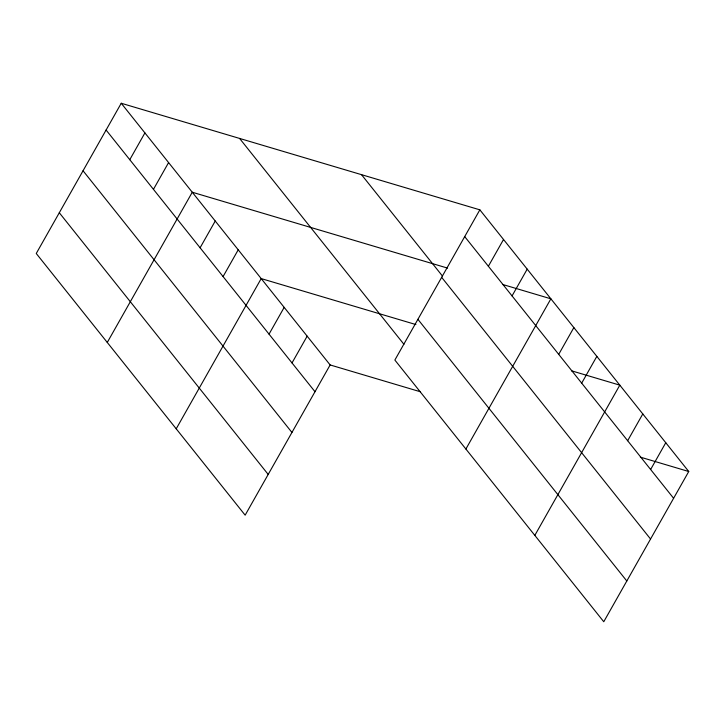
<?xml version="1.0" encoding="UTF-8"?>
<svg xmlns="http://www.w3.org/2000/svg" width="725" height="725" viewBox="0 0 725 725"><rect width="100%" height="100%" fill="white"/><g stroke="black" fill="none" stroke-linecap="round" stroke-linejoin="round"><path stroke-width="1.09" d="M121.238 103.258L36.25 253.487L245.15 515.167L330.138 364.947L121.238 103.258L479.85 209.833L688.75 471.513L603.762 621.742L394.862 360.053L479.85 209.833M129.775 159.69L144.918 132.92M153.446 189.352L168.59 162.581M107.273 342.454L192.27 192.234L447.597 268.114M200.1 247.787L215.243 221.016M223.073 276.578L238.226 249.808M176.211 428.81L261.199 278.59L415.905 324.564M269.038 334.143L284.182 307.373M292.012 362.935L307.155 336.164M488.378 266.256L503.531 239.486M512.058 295.918L527.202 269.147M465.885 449.029L550.882 298.809L502.47 284.417M558.712 354.362L573.856 327.591M581.686 383.144L596.838 356.374M534.823 535.385L619.812 385.156L571.4 370.774M627.651 440.718L642.794 413.948M650.624 469.501L665.768 442.73M330.138 364.947L420.509 391.799M640.338 457.131L688.75 471.513M464.707 236.604L673.607 498.283M361.512 174.662L442.286 275.844M441.661 277.34L650.552 539.028M417.908 319.317L626.808 580.997M239.585 138.43L403.916 344.284M106.095 130.029L314.994 391.718M83.049 170.774L291.939 432.453M59.296 212.742L268.196 474.431"/></g></svg>
